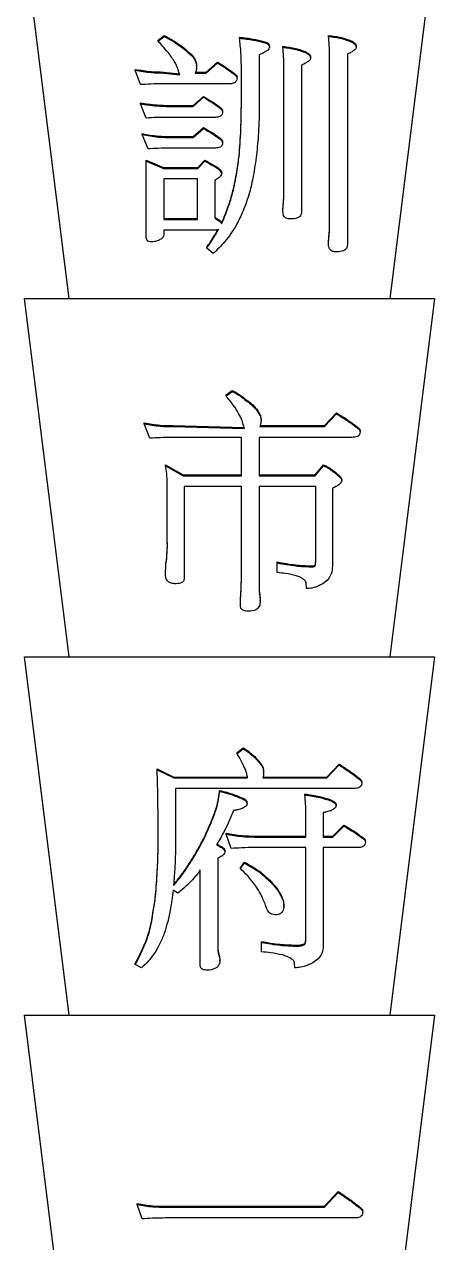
# Model space of a CAD drawing. Header units: millimetres. Extents: x 68 to 201, y 10 to 192.
# Drawn here: x 73.17 to 89.17, y 55.22 to 102.81 of the extents above; entities that cross this region are included whole.
import ezdxf

# ---------------------------------------------------------------- set-up
doc = ezdxf.new("R2010")
doc.units = ezdxf.units.MM

msp = doc.modelspace()

# ---------------------------------------------------------------- linework, layer by layer
at = {"color": 7, "linetype": 'Continuous', "lineweight": 25}
for p, q in [((74.92, 92.107), (73.17, 106.107)), ((89.17, 106.107), (87.42, 92.107)), ((78.387, 102.189), (78.617, 102.378)), ((78.387, 102.152), (78.617, 102.341)), ((78.617, 102.341), (78.617, 102.378)), ((85.033, 102.341), (85.033, 102.378)), ((78.387, 102.152), (78.387, 102.189)), ((79.227, 101.969), (79.227, 102.007)), ((81.562, 102.27), (81.562, 102.307)), ((82.502, 102.106), (82.502, 102.143)), ((82.726, 101.927), (82.726, 101.964)), ((83.254, 101.915), (83.254, 101.952)), ((85.922, 102.134), (85.922, 102.171)), ((86.115, 101.927), (86.115, 101.964)), ((79.601, 101.669), (79.601, 101.707)), ((79.819, 101.42), (79.819, 101.457)), ((82.331, 101.624), (82.331, 99.69)), ((84.13, 101.71), (84.13, 101.747)), ((84.335, 101.51), (84.335, 101.547)), ((85.069, 94.825), (85.069, 101.537)), ((85.767, 101.653), (85.767, 94.195)), ((77.492, 101.018), (77.492, 101.055)), ((77.695, 100.457), (77.492, 101.018)), ((78.607, 100.949), (79.218, 100.881)), ((78.607, 100.912), (78.607, 100.949)), ((78.607, 100.912), (79.234, 100.842)), ((79.835, 100.949), (80.261, 100.949)), ((79.835, 100.912), (80.261, 100.912)), ((79.889, 101.182), (79.889, 101.219)), ((80.261, 100.949), (80.704, 101.339)), ((80.261, 100.912), (80.704, 101.302)), ((80.261, 100.912), (80.261, 100.949)), ((80.704, 101.302), (80.704, 101.339)), ((81.323, 100.877), (81.323, 100.915)), ((81.633, 99.69), (81.633, 100.959)), ((83.289, 96.113), (83.289, 101.119)), ((83.978, 101.22), (83.978, 95.474)), ((81.184, 100.492), (78.607, 100.492)), ((81.463, 100.729), (81.463, 100.766)), ((79.751, 99.644), (80.156, 100)), ((79.751, 99.607), (80.156, 99.962)), ((80.156, 99.962), (80.156, 100)), ((77.697, 99.713), (77.697, 99.75)), ((77.921, 99.152), (77.697, 99.713)), ((78.831, 99.644), (79.751, 99.644)), ((78.831, 99.607), (78.831, 99.644)), ((78.831, 99.607), (79.751, 99.607)), ((79.751, 99.607), (79.751, 99.644)), ((80.761, 99.564), (80.761, 99.602)), ((80.621, 99.178), (78.831, 99.178)), ((80.9, 99.406), (80.9, 99.443)), ((77.769, 98.506), (77.769, 98.543)), ((79.751, 98.428), (80.153, 98.783)), ((79.751, 98.391), (80.153, 98.746)), ((80.153, 98.746), (80.153, 98.783)), ((77.993, 97.944), (77.769, 98.506)), ((78.894, 98.428), (79.751, 98.428)), ((78.894, 98.391), (78.894, 98.428)), ((78.894, 98.391), (79.751, 98.391)), ((79.751, 98.391), (79.751, 98.428)), ((80.761, 98.357), (80.761, 98.394)), ((80.9, 98.199), (80.9, 98.236)), ((80.621, 97.979), (78.894, 97.979)), ((81.554, 97.734), (81.554, 97.771)), ((77.921, 97.505), (78.598, 97.221)), ((77.921, 97.467), (77.921, 97.505)), ((77.921, 94.506), (77.921, 97.467)), ((77.921, 97.467), (78.598, 97.183)), ((78.598, 97.221), (79.935, 97.221)), ((78.598, 97.183), (78.598, 97.221)), ((78.598, 97.183), (79.935, 97.183)), ((79.935, 97.221), (80.21, 97.505)), ((79.935, 97.183), (80.21, 97.467)), ((79.935, 97.183), (79.935, 97.221)), ((80.21, 97.467), (80.21, 97.505)), ((79.925, 96.772), (78.61, 96.772)), ((78.61, 96.772), (78.61, 95.195)), ((79.925, 95.195), (79.925, 96.772)), ((80.604, 96.72), (80.604, 95.249)), ((80.865, 96.992), (80.865, 97.029)), ((81.323, 96.337), (81.323, 96.374)), ((83.271, 95.801), (83.271, 95.838)), ((78.61, 95.232), (79.925, 95.232)), ((78.61, 95.195), (79.925, 95.195)), ((80.73, 95.145), (80.73, 95.183)), ((80.95, 95.212), (80.95, 95.25)), ((83.254, 95.501), (83.254, 95.538)), ((80.621, 94.776), (78.61, 94.776)), ((78.61, 94.776), (78.61, 94.585)), ((80.862, 95.063), (80.862, 95.026)), ((85.033, 94.23), (85.033, 94.268)), ((85.051, 94.513), (85.051, 94.55)), ((80.283, 94.071), (80.283, 94.108)), ((80.536, 93.86), (80.283, 94.071)), ((74.92, 78.107), (73.17, 92.107)), ((73.17, 92.107), (89.17, 92.107)), ((89.17, 92.107), (87.42, 78.107)), ((81.035, 88.338), (81.27, 88.512)), ((81.035, 88.3), (81.27, 88.475)), ((81.035, 88.3), (81.035, 88.338)), ((81.27, 88.475), (81.27, 88.512)), ((81.81, 88.117), (81.81, 88.154)), ((82.128, 87.857), (82.128, 87.894)), ((82.326, 87.594), (82.326, 87.631)), ((84.875, 87.136), (85.349, 87.633)), ((84.875, 87.099), (85.349, 87.596)), ((85.349, 87.596), (85.349, 87.633)), ((77.84, 87.204), (77.84, 87.242)), ((78.065, 86.643), (77.84, 87.204)), ((78.965, 87.136), (81.745, 87.062)), ((78.965, 87.099), (78.965, 87.136)), ((78.965, 87.099), (81.76, 87.025)), ((82.35, 87.136), (84.875, 87.136)), ((82.35, 87.099), (84.875, 87.099)), ((82.403, 87.368), (82.403, 87.405)), ((84.875, 87.099), (84.875, 87.136)), ((86.114, 87.081), (86.114, 87.118)), ((81.633, 86.678), (78.965, 86.678)), ((81.633, 85.181), (81.633, 86.678)), ((85.942, 86.678), (82.331, 86.678)), ((82.331, 86.678), (82.331, 85.181)), ((86.268, 86.898), (86.268, 86.935)), ((78.673, 85.608), (79.366, 85.218)), ((78.673, 85.571), (78.673, 85.608)), ((78.673, 85.571), (79.366, 85.181)), ((79.366, 85.218), (81.633, 85.218)), ((79.366, 85.181), (79.366, 85.218)), ((82.331, 85.218), (84.514, 85.218)), ((84.514, 85.218), (84.838, 85.608)), ((84.514, 85.181), (84.838, 85.571)), ((84.514, 85.181), (84.514, 85.218)), ((84.838, 85.571), (84.838, 85.608)), ((85.433, 85.161), (85.433, 85.198)), ((78.745, 82.574), (78.745, 84.882)), ((79.366, 85.181), (81.633, 85.181)), ((81.633, 84.76), (79.397, 84.76)), ((79.397, 84.76), (79.397, 81.145)), ((81.633, 81.145), (81.633, 84.76)), ((82.331, 85.181), (84.514, 85.181)), ((84.532, 84.76), (82.331, 84.76)), ((82.331, 84.76), (82.331, 80.79)), ((84.532, 81.829), (84.532, 84.76)), ((85.552, 84.98), (85.552, 85.017)), ((85.185, 84.676), (85.185, 81.643)), ((78.692, 81.719), (78.692, 81.756)), ((83.03, 81.772), (83.03, 81.81)), ((83.03, 81.393), (83.03, 81.772)), ((84.333, 81.621), (84.333, 81.658)), ((84.505, 81.652), (84.505, 81.689)), ((78.673, 81.295), (78.673, 81.333)), ((81.616, 80.607), (81.616, 80.644)), ((82.345, 80.538), (82.345, 80.576)), ((81.598, 80.115), (81.598, 80.152)), ((82.368, 80.266), (82.368, 80.304)), ((74.92, 64.107), (73.17, 78.107)), ((73.17, 78.107), (89.17, 78.107)), ((89.17, 78.107), (87.42, 64.107)), ((81.465, 74.371), (81.709, 74.547)), ((81.465, 74.334), (81.709, 74.509)), ((81.465, 74.334), (81.465, 74.371)), ((81.709, 74.509), (81.709, 74.547)), ((82.082, 74.235), (82.082, 74.272)), ((82.319, 73.988), (82.319, 74.025)), ((82.467, 73.764), (82.467, 73.802)), ((84.971, 73.41), (85.448, 73.917)), ((84.971, 73.373), (85.448, 73.88)), ((85.448, 73.88), (85.448, 73.917)), ((78.351, 73.731), (79, 73.41)), ((78.351, 73.693), (78.351, 73.731)), ((78.351, 73.693), (79, 73.373)), ((79, 73.41), (81.875, 73.41)), ((79, 73.373), (79, 73.41)), ((79, 73.373), (81.875, 73.373)), ((82.474, 73.41), (84.971, 73.41)), ((82.474, 73.373), (84.971, 73.373)), ((82.502, 73.572), (82.502, 73.609)), ((84.971, 73.373), (84.971, 73.41)), ((86.184, 73.356), (86.184, 73.393)), ((86.023, 72.962), (79.066, 72.962)), ((79.066, 72.962), (79.066, 70.909)), ((80.783, 72.849), (80.783, 72.887)), ((86.33, 73.182), (86.33, 73.219)), ((81.766, 72.509), (81.766, 72.546)), ((81.858, 72.374), (81.858, 72.411)), ((84.113, 72.707), (84.113, 72.744)), ((85.127, 72.478), (85.127, 72.515)), ((85.328, 72.303), (85.328, 72.34)), ((80.661, 72.177), (80.661, 72.214)), ((84.148, 71.066), (84.148, 71.911)), ((84.827, 72.02), (84.827, 71.066)), ((85.197, 71.103), (85.634, 71.529)), ((85.197, 71.066), (85.634, 71.492)), ((85.634, 71.492), (85.634, 71.529)), ((78.387, 70.946), (78.386, 71.185)), ((78.387, 70.909), (78.387, 70.946)), ((80.193, 71.034), (80.193, 71.071)), ((81.035, 71.181), (81.035, 71.218)), ((81.236, 70.618), (81.035, 71.181)), ((82.159, 71.103), (84.148, 71.103)), ((82.159, 71.066), (82.159, 71.103)), ((82.159, 71.066), (84.148, 71.066)), ((84.827, 71.103), (85.197, 71.103)), ((84.827, 71.066), (85.197, 71.066)), ((85.197, 71.066), (85.197, 71.103)), ((86.326, 71.04), (86.326, 71.078)), ((86.473, 70.882), (86.473, 70.92)), ((80.999, 70.491), (80.999, 70.528)), ((84.148, 70.655), (82.159, 70.655)), ((84.148, 67.048), (84.148, 70.655)), ((86.193, 70.655), (84.827, 70.655)), ((84.827, 70.655), (84.827, 66.825)), ((79.589, 69.977), (79.589, 70.014)), ((80.712, 70.239), (80.712, 66.861)), ((81.598, 69.868), (81.755, 70.082)), ((81.598, 69.831), (81.755, 70.045)), ((81.755, 70.045), (81.755, 70.082)), ((80.024, 66.08), (80.024, 69.79)), ((81.598, 69.831), (81.598, 69.868)), ((78.324, 69.236), (78.324, 69.273)), ((82.739, 69.341), (82.739, 69.379)), ((79.158, 68.879), (78.974, 68.991)), ((83.179, 68.771), (83.179, 68.808)), ((78.198, 68.142), (78.198, 68.18)), ((83.289, 68.353), (83.289, 68.39)), ((78.032, 67.328), (78.032, 67.365)), ((77.812, 66.734), (77.812, 66.771)), ((82.421, 66.947), (82.421, 66.984)), ((82.421, 66.576), (82.421, 66.947)), ((83.733, 66.805), (83.733, 66.842)), ((84.084, 66.855), (84.084, 66.892)), ((80.749, 66.459), (80.749, 66.497)), ((80.793, 66.23), (80.793, 66.268)), ((83.724, 65.958), (83.709, 66.155)), ((77.492, 66.091), (77.492, 66.128)), ((77.734, 65.958), (77.492, 66.091)), ((74.92, 50.107), (73.17, 64.107)), ((73.17, 64.107), (89.17, 64.107)), ((89.17, 64.107), (87.42, 50.107)), ((84.874, 56.641), (85.413, 57.218)), ((84.874, 56.604), (85.413, 57.181)), ((85.413, 57.181), (85.413, 57.218)), ((77.564, 56.711), (77.564, 56.748)), ((77.766, 56.148), (77.564, 56.711)), ((78.679, 56.641), (84.874, 56.641)), ((78.679, 56.604), (78.679, 56.641)), ((84.874, 56.604), (84.874, 56.641)), ((86.214, 56.602), (86.214, 56.64)), ((78.679, 56.604), (84.874, 56.604)), ((86.06, 56.184), (78.679, 56.184)), ((86.366, 56.42), (86.366, 56.457))]:
    msp.add_line(p, q, dxfattribs=at)
for points, knots in [([(78.617, 102.378), (78.736, 102.318), (78.95, 102.21), (79.142, 102.069), (79.227, 102.007)], [0, 0, 0, 0, 0.5600545, 1, 1, 1, 1]), ([(78.617, 102.341), (78.736, 102.28), (78.95, 102.173), (79.142, 102.032), (79.227, 101.969)], [0, 0, 0, 0, 0.560055, 1, 1, 1, 1]), ([(85.033, 102.378), (85.204, 102.357), (85.508, 102.321), (85.795, 102.217), (85.922, 102.171)], [0, 0, 0, 0, 0.560237, 1, 1, 1, 1]), ([(85.033, 102.341), (85.204, 102.32), (85.508, 102.283), (85.795, 102.18), (85.922, 102.134)], [0, 0, 0, 0, 0.560237, 1, 1, 1, 1]), ([(85.069, 101.537), (85.068, 101.687), (85.067, 101.955), (85.044, 102.223), (85.033, 102.341)], [0, 0, 0, 0, 0.56, 1, 1, 1, 1]), ([(78.769, 101.722), (78.7, 101.804), (78.577, 101.951), (78.445, 102.09), (78.387, 102.152)], [0, 0, 0, 0, 0.559949, 1, 1, 1, 1]), ([(79.227, 102.007), (79.302, 101.957), (79.435, 101.867), (79.55, 101.756), (79.601, 101.707)], [0, 0, 0, 0, 0.559887, 1, 1, 1, 1]), ([(79.227, 101.969), (79.302, 101.919), (79.435, 101.83), (79.55, 101.718), (79.601, 101.669)], [0, 0, 0, 0, 0.5598872, 1, 1, 1, 1]), ([(81.562, 102.307), (81.739, 102.288), (82.056, 102.254), (82.366, 102.177), (82.502, 102.143)], [0, 0, 0, 0, 0.560052, 1, 1, 1, 1]), ([(81.562, 102.27), (81.739, 102.251), (82.056, 102.217), (82.366, 102.14), (82.502, 102.106)], [0, 0, 0, 0, 0.560052, 1, 1, 1, 1]), ([(81.633, 100.959), (81.633, 101.205), (81.632, 101.643), (81.583, 102.078), (81.562, 102.27)], [0, 0, 0, 0, 0.5600511, 1, 1, 1, 1]), ([(82.502, 102.143), (82.56, 102.13), (82.641, 102.112), (82.718, 102.033), (82.723, 101.987), (82.726, 101.964)], [0, 0, 0, 0, 0.558462, 0.779697, 1, 1, 1, 1]), ([(82.502, 102.106), (82.56, 102.093), (82.641, 102.075), (82.718, 101.996), (82.723, 101.95), (82.726, 101.927)], [0, 0, 0, 0, 0.558462, 0.779697, 1, 1, 1, 1]), ([(82.726, 101.927), (82.722, 101.901), (82.713, 101.849), (82.643, 101.783), (82.585, 101.753), (82.549, 101.735)], [0, 0, 0, 0, 0.2781221, 0.5600546, 1, 1, 1, 1]), ([(83.254, 101.952), (83.422, 101.931), (83.722, 101.894), (84.005, 101.792), (84.13, 101.747)], [0, 0, 0, 0, 0.560187, 1, 1, 1, 1]), ([(83.254, 101.915), (83.422, 101.894), (83.722, 101.857), (84.005, 101.754), (84.13, 101.71)], [0, 0, 0, 0, 0.560187, 1, 1, 1, 1]), ([(83.289, 101.119), (83.288, 101.267), (83.287, 101.533), (83.264, 101.798), (83.254, 101.915)], [0, 0, 0, 0, 0.559998, 1, 1, 1, 1]), ([(85.922, 102.171), (85.97, 102.144), (86.036, 102.105), (86.104, 102.029), (86.111, 101.985), (86.115, 101.964)], [0, 0, 0, 0, 0.558951, 0.780634, 1, 1, 1, 1]), ([(85.922, 102.134), (85.97, 102.106), (86.036, 102.067), (86.104, 101.992), (86.111, 101.948), (86.115, 101.927)], [0, 0, 0, 0, 0.558951, 0.780634, 1, 1, 1, 1]), ([(86.115, 101.927), (86.113, 101.906), (86.108, 101.864), (86.058, 101.804), (86.01, 101.78), (85.981, 101.764)], [0, 0, 0, 0, 0.279218, 0.560501, 1, 1, 1, 1]), ([(79.016, 101.373), (78.972, 101.439), (78.892, 101.557), (78.807, 101.671), (78.769, 101.722)], [0, 0, 0, 0, 0.559986, 1, 1, 1, 1]), ([(79.176, 101.009), (79.153, 101.08), (79.111, 101.206), (79.046, 101.322), (79.016, 101.373)], [0, 0, 0, 0, 0.559666, 1, 1, 1, 1]), ([(79.601, 101.707), (79.65, 101.667), (79.737, 101.596), (79.794, 101.5), (79.819, 101.457)], [0, 0, 0, 0, 0.5606914, 1, 1, 1, 1]), ([(79.601, 101.669), (79.65, 101.63), (79.737, 101.559), (79.794, 101.462), (79.819, 101.42)], [0, 0, 0, 0, 0.560691, 1, 1, 1, 1]), ([(79.819, 101.457), (79.839, 101.415), (79.877, 101.339), (79.885, 101.256), (79.889, 101.219)], [0, 0, 0, 0, 0.559788, 1, 1, 1, 1]), ([(79.819, 101.42), (79.839, 101.378), (79.877, 101.302), (79.885, 101.218), (79.889, 101.182)], [0, 0, 0, 0, 0.559788, 1, 1, 1, 1]), ([(82.549, 101.735), (82.511, 101.709), (82.443, 101.662), (82.366, 101.636), (82.331, 101.624)], [0, 0, 0, 0, 0.560633, 1, 1, 1, 1]), ([(84.13, 101.747), (84.179, 101.72), (84.247, 101.683), (84.322, 101.613), (84.331, 101.569), (84.335, 101.547)], [0, 0, 0, 0, 0.558917, 0.781462, 1, 1, 1, 1]), ([(84.13, 101.71), (84.179, 101.683), (84.247, 101.646), (84.322, 101.576), (84.331, 101.532), (84.335, 101.51)], [0, 0, 0, 0, 0.558917, 0.781462, 1, 1, 1, 1]), ([(84.335, 101.51), (84.333, 101.487), (84.327, 101.441), (84.273, 101.374), (84.219, 101.349), (84.185, 101.334)], [0, 0, 0, 0, 0.279591, 0.560859, 1, 1, 1, 1]), ([(85.981, 101.764), (85.944, 101.738), (85.877, 101.692), (85.8, 101.665), (85.767, 101.653)], [0, 0, 0, 0, 0.56053, 1, 1, 1, 1]), ([(77.492, 101.055), (77.699, 101.02), (78.068, 100.958), (78.443, 100.952), (78.607, 100.949)], [0, 0, 0, 0, 0.559904, 1, 1, 1, 1]), ([(77.492, 101.018), (77.699, 100.983), (78.068, 100.921), (78.443, 100.915), (78.607, 100.912)], [0, 0, 0, 0, 0.559904, 1, 1, 1, 1]), ([(79.234, 100.842), (79.221, 100.872), (79.196, 100.926), (79.182, 100.983), (79.176, 101.009)], [0, 0, 0, 0, 0.5598267, 1, 1, 1, 1]), ([(79.889, 101.182), (79.886, 101.13), (79.881, 101.037), (79.849, 100.95), (79.835, 100.912)], [0, 0, 0, 0, 0.56096, 1, 1, 1, 1]), ([(80.704, 101.339), (80.824, 101.266), (81.037, 101.135), (81.236, 100.982), (81.323, 100.915)], [0, 0, 0, 0, 0.559997, 1, 1, 1, 1]), ([(80.704, 101.302), (80.824, 101.229), (81.037, 101.097), (81.236, 100.945), (81.323, 100.877)], [0, 0, 0, 0, 0.559997, 1, 1, 1, 1]), ([(81.323, 100.915), (81.356, 100.894), (81.402, 100.864), (81.454, 100.813), (81.46, 100.781), (81.463, 100.766)], [0, 0, 0, 0, 0.558884, 0.781483, 1, 1, 1, 1]), ([(84.185, 101.334), (84.149, 101.308), (84.085, 101.26), (84.01, 101.233), (83.978, 101.22)], [0, 0, 0, 0, 0.561096, 1, 1, 1, 1]), ([(78.607, 100.492), (78.437, 100.489), (78.132, 100.484), (77.828, 100.465), (77.695, 100.457)], [0, 0, 0, 0, 0.560017, 1, 1, 1, 1]), ([(81.463, 100.729), (81.46, 100.689), (81.454, 100.611), (81.35, 100.501), (81.247, 100.495), (81.184, 100.492)], [0, 0, 0, 0, 0.281267, 0.559746, 1, 1, 1, 1]), ([(81.323, 100.877), (81.356, 100.856), (81.402, 100.827), (81.454, 100.775), (81.46, 100.744), (81.463, 100.729)], [0, 0, 0, 0, 0.558884, 0.781483, 1, 1, 1, 1]), ([(80.156, 100), (80.273, 99.931), (80.481, 99.808), (80.676, 99.665), (80.761, 99.602)], [0, 0, 0, 0, 0.560014, 1, 1, 1, 1]), ([(80.156, 99.962), (80.273, 99.894), (80.481, 99.771), (80.676, 99.627), (80.761, 99.564)], [0, 0, 0, 0, 0.560014, 1, 1, 1, 1]), ([(77.697, 99.75), (77.908, 99.715), (78.283, 99.653), (78.664, 99.647), (78.831, 99.644)], [0, 0, 0, 0, 0.559907, 1, 1, 1, 1]), ([(77.697, 99.713), (77.908, 99.678), (78.283, 99.616), (78.664, 99.61), (78.831, 99.607)], [0, 0, 0, 0, 0.559907, 1, 1, 1, 1]), ([(80.761, 99.602), (80.795, 99.579), (80.843, 99.548), (80.892, 99.492), (80.898, 99.459), (80.9, 99.443)], [0, 0, 0, 0, 0.559407, 0.780905, 1, 1, 1, 1]), ([(80.761, 99.564), (80.795, 99.542), (80.843, 99.511), (80.892, 99.454), (80.898, 99.422), (80.9, 99.406)], [0, 0, 0, 0, 0.559407, 0.780905, 1, 1, 1, 1]), ([(81.554, 97.771), (81.58, 98.136), (81.626, 98.787), (81.631, 99.44), (81.633, 99.728)], [0, 0, 0, 0, 0.559984, 1, 1, 1, 1]), ([(81.554, 97.734), (81.58, 98.099), (81.626, 98.75), (81.631, 99.403), (81.633, 99.69)], [0, 0, 0, 0, 0.559984, 1, 1, 1, 1]), ([(82.331, 99.69), (82.327, 99.319), (82.319, 98.657), (82.252, 97.998), (82.222, 97.709)], [0, 0, 0, 0, 0.559991, 1, 1, 1, 1]), ([(78.831, 99.178), (78.661, 99.178), (78.358, 99.178), (78.055, 99.16), (77.921, 99.152)], [0, 0, 0, 0, 0.560026, 1, 1, 1, 1]), ([(80.9, 99.406), (80.897, 99.367), (80.891, 99.29), (80.783, 99.187), (80.682, 99.182), (80.621, 99.178)], [0, 0, 0, 0, 0.280887, 0.559407, 1, 1, 1, 1]), ([(77.769, 98.543), (77.977, 98.505), (78.349, 98.438), (78.727, 98.431), (78.894, 98.428)], [0, 0, 0, 0, 0.559933, 1, 1, 1, 1]), ([(80.153, 98.783), (80.271, 98.717), (80.482, 98.599), (80.676, 98.457), (80.761, 98.394)], [0, 0, 0, 0, 0.5600548, 1, 1, 1, 1]), ([(80.153, 98.746), (80.271, 98.68), (80.482, 98.562), (80.676, 98.42), (80.761, 98.357)], [0, 0, 0, 0, 0.5600548, 1, 1, 1, 1]), ([(77.769, 98.506), (77.977, 98.468), (78.349, 98.401), (78.727, 98.394), (78.894, 98.391)], [0, 0, 0, 0, 0.5599335, 1, 1, 1, 1]), ([(80.9, 98.199), (80.899, 98.174), (80.896, 98.123), (80.86, 98.054), (80.768, 97.988), (80.682, 97.983), (80.621, 97.979)], [0, 0, 0, 0, 0.187253, 0.374109, 0.561112, 1, 1, 1, 1]), ([(80.761, 98.394), (80.795, 98.372), (80.843, 98.341), (80.892, 98.284), (80.898, 98.252), (80.9, 98.236)], [0, 0, 0, 0, 0.559407, 0.780905, 1, 1, 1, 1]), ([(80.761, 98.357), (80.795, 98.335), (80.843, 98.304), (80.892, 98.247), (80.898, 98.215), (80.9, 98.199)], [0, 0, 0, 0, 0.559407, 0.780905, 1, 1, 1, 1]), ([(78.894, 97.979), (78.725, 97.977), (78.425, 97.974), (78.125, 97.953), (77.993, 97.944)], [0, 0, 0, 0, 0.560015, 1, 1, 1, 1]), ([(81.323, 96.374), (81.377, 96.633), (81.475, 97.095), (81.53, 97.565), (81.554, 97.771)], [0, 0, 0, 0, 0.5599304, 1, 1, 1, 1]), ([(81.323, 96.337), (81.377, 96.596), (81.475, 97.058), (81.53, 97.528), (81.554, 97.734)], [0, 0, 0, 0, 0.55993, 1, 1, 1, 1]), ([(82.222, 97.709), (82.185, 97.433), (82.118, 96.94), (82.006, 96.456), (81.956, 96.243)], [0, 0, 0, 0, 0.560006, 1, 1, 1, 1]), ([(80.21, 97.505), (80.344, 97.431), (80.531, 97.328), (80.77, 97.183), (80.834, 97.08), (80.865, 97.029)], [0, 0, 0, 0, 0.562506, 0.783516, 1, 1, 1, 1]), ([(80.21, 97.467), (80.344, 97.394), (80.531, 97.291), (80.77, 97.146), (80.834, 97.043), (80.865, 96.992)], [0, 0, 0, 0, 0.562506, 0.783516, 1, 1, 1, 1]), ([(80.865, 96.992), (80.854, 96.957), (80.832, 96.887), (80.729, 96.802), (80.652, 96.751), (80.604, 96.72)], [0, 0, 0, 0, 0.277191, 0.55938, 1, 1, 1, 1]), ([(80.95, 95.25), (81.03, 95.456), (81.172, 95.825), (81.277, 96.206), (81.323, 96.374)], [0, 0, 0, 0, 0.559986, 1, 1, 1, 1]), ([(80.95, 95.212), (81.03, 95.419), (81.172, 95.788), (81.277, 96.169), (81.323, 96.337)], [0, 0, 0, 0, 0.559986, 1, 1, 1, 1]), ([(81.956, 96.243), (81.876, 96.001), (81.734, 95.568), (81.531, 95.16), (81.442, 94.981)], [0, 0, 0, 0, 0.559965, 1, 1, 1, 1]), ([(83.271, 95.838), (83.277, 95.896), (83.287, 96), (83.288, 96.104), (83.289, 96.15)], [0, 0, 0, 0, 0.559978, 1, 1, 1, 1]), ([(83.254, 95.538), (83.255, 95.594), (83.257, 95.694), (83.267, 95.794), (83.271, 95.838)], [0, 0, 0, 0, 0.559931, 1, 1, 1, 1]), ([(83.254, 95.501), (83.255, 95.557), (83.257, 95.657), (83.267, 95.757), (83.271, 95.801)], [0, 0, 0, 0, 0.559931, 1, 1, 1, 1]), ([(83.271, 95.801), (83.277, 95.859), (83.287, 95.963), (83.288, 96.067), (83.289, 96.113)], [0, 0, 0, 0, 0.559978, 1, 1, 1, 1]), ([(80.604, 95.286), (80.629, 95.267), (80.671, 95.234), (80.712, 95.198), (80.73, 95.183)], [0, 0, 0, 0, 0.559941, 1, 1, 1, 1]), ([(80.604, 95.249), (80.629, 95.23), (80.671, 95.197), (80.712, 95.161), (80.73, 95.145)], [0, 0, 0, 0, 0.559941, 1, 1, 1, 1]), ([(80.73, 95.183), (80.76, 95.166), (80.801, 95.142), (80.848, 95.101), (80.858, 95.076), (80.862, 95.063)], [0, 0, 0, 0, 0.559865, 0.782808, 1, 1, 1, 1]), ([(80.862, 95.063), (80.879, 95.098), (80.909, 95.16), (80.937, 95.222), (80.95, 95.25)], [0, 0, 0, 0, 0.559924, 1, 1, 1, 1]), ([(80.862, 95.026), (80.879, 95.061), (80.909, 95.123), (80.937, 95.185), (80.95, 95.212)], [0, 0, 0, 0, 0.559924, 1, 1, 1, 1]), ([(83.545, 95.21), (83.501, 95.213), (83.413, 95.218), (83.303, 95.29), (83.259, 95.397), (83.256, 95.466), (83.254, 95.501)], [0, 0, 0, 0, 0.280445, 0.558662, 0.779204, 1, 1, 1, 1]), ([(83.978, 95.474), (83.976, 95.45), (83.973, 95.402), (83.942, 95.337), (83.891, 95.285), (83.763, 95.219), (83.642, 95.214), (83.545, 95.21)], [0, 0, 0, 0, 0.1253349, 0.2506163, 0.3759002, 0.5011894, 1, 1, 1, 1]), ([(80.283, 94.071), (80.374, 94.203), (80.536, 94.439), (80.679, 94.687), (80.741, 94.796)], [0, 0, 0, 0, 0.559927, 1, 1, 1, 1]), ([(80.283, 94.108), (80.374, 94.24), (80.527, 94.462), (80.661, 94.695), (80.716, 94.789)], [0, 0, 0, 0, 0.594974, 1, 1, 1, 1]), ([(81.442, 94.981), (81.298, 94.751), (81.04, 94.342), (80.69, 94.008), (80.536, 93.86)], [0, 0, 0, 0, 0.559743, 1, 1, 1, 1]), ([(80.741, 94.796), (80.719, 94.789), (80.68, 94.777), (80.639, 94.776), (80.621, 94.776)], [0, 0, 0, 0, 0.559531, 1, 1, 1, 1]), ([(80.73, 95.145), (80.76, 95.128), (80.801, 95.105), (80.848, 95.064), (80.858, 95.038), (80.862, 95.026)], [0, 0, 0, 0, 0.5598646, 0.7828084, 1, 1, 1, 1]), ([(85.051, 94.55), (85.056, 94.608), (85.066, 94.712), (85.068, 94.817), (85.069, 94.862)], [0, 0, 0, 0, 0.559988, 1, 1, 1, 1]), ([(85.051, 94.513), (85.056, 94.571), (85.066, 94.675), (85.068, 94.779), (85.069, 94.825)], [0, 0, 0, 0, 0.559988, 1, 1, 1, 1]), ([(78.116, 94.313), (78.086, 94.315), (78.027, 94.318), (77.955, 94.366), (77.925, 94.438), (77.923, 94.483), (77.921, 94.506)], [0, 0, 0, 0, 0.28029, 0.559032, 0.7791, 1, 1, 1, 1]), ([(78.393, 94.372), (78.342, 94.355), (78.252, 94.323), (78.158, 94.316), (78.116, 94.313)], [0, 0, 0, 0, 0.559891, 1, 1, 1, 1]), ([(78.61, 94.585), (78.604, 94.556), (78.592, 94.495), (78.505, 94.425), (78.435, 94.392), (78.393, 94.372)], [0, 0, 0, 0, 0.2776759, 0.5596127, 1, 1, 1, 1]), ([(85.033, 94.268), (85.035, 94.32), (85.037, 94.415), (85.047, 94.509), (85.051, 94.55)], [0, 0, 0, 0, 0.559922, 1, 1, 1, 1]), ([(85.033, 94.23), (85.035, 94.283), (85.037, 94.378), (85.047, 94.472), (85.051, 94.513)], [0, 0, 0, 0, 0.559922, 1, 1, 1, 1]), ([(85.344, 93.923), (85.297, 93.926), (85.203, 93.93), (85.087, 94.007), (85.039, 94.121), (85.035, 94.194), (85.033, 94.23)], [0, 0, 0, 0, 0.280822, 0.559235, 0.779023, 1, 1, 1, 1]), ([(85.767, 94.195), (85.761, 94.148), (85.751, 94.076), (85.686, 94.004), (85.562, 93.934), (85.441, 93.928), (85.344, 93.923)], [0, 0, 0, 0, 0.248932, 0.374295, 0.500163, 1, 1, 1, 1]), ([(81.362, 87.876), (81.303, 87.957), (81.199, 88.102), (81.085, 88.24), (81.035, 88.3)], [0, 0, 0, 0, 0.559962, 1, 1, 1, 1]), ([(81.27, 88.512), (81.379, 88.456), (81.572, 88.356), (81.737, 88.216), (81.81, 88.154)], [0, 0, 0, 0, 0.560133, 1, 1, 1, 1]), ([(81.27, 88.475), (81.379, 88.419), (81.572, 88.319), (81.737, 88.179), (81.81, 88.117)], [0, 0, 0, 0, 0.560133, 1, 1, 1, 1]), ([(81.81, 88.154), (81.874, 88.111), (81.988, 88.034), (82.085, 87.937), (82.128, 87.894)], [0, 0, 0, 0, 0.560152, 1, 1, 1, 1]), ([(81.81, 88.117), (81.874, 88.074), (81.988, 87.997), (82.085, 87.9), (82.128, 87.857)], [0, 0, 0, 0, 0.560152, 1, 1, 1, 1]), ([(81.563, 87.541), (81.53, 87.606), (81.471, 87.722), (81.395, 87.829), (81.362, 87.876)], [0, 0, 0, 0, 0.559866, 1, 1, 1, 1]), ([(82.128, 87.894), (82.169, 87.848), (82.243, 87.766), (82.301, 87.673), (82.326, 87.631)], [0, 0, 0, 0, 0.560221, 1, 1, 1, 1]), ([(82.128, 87.857), (82.169, 87.811), (82.243, 87.729), (82.301, 87.635), (82.326, 87.594)], [0, 0, 0, 0, 0.560221, 1, 1, 1, 1]), ([(82.326, 87.631), (82.349, 87.592), (82.39, 87.521), (82.399, 87.441), (82.403, 87.405)], [0, 0, 0, 0, 0.560252, 1, 1, 1, 1]), ([(82.326, 87.594), (82.349, 87.555), (82.39, 87.484), (82.399, 87.403), (82.403, 87.368)], [0, 0, 0, 0, 0.560252, 1, 1, 1, 1]), ([(85.349, 87.633), (85.496, 87.542), (85.758, 87.381), (86.005, 87.199), (86.114, 87.118)], [0, 0, 0, 0, 0.560016, 1, 1, 1, 1]), ([(85.349, 87.596), (85.496, 87.505), (85.758, 87.344), (86.005, 87.161), (86.114, 87.081)], [0, 0, 0, 0, 0.560016, 1, 1, 1, 1]), ([(77.84, 87.242), (78.049, 87.207), (78.421, 87.144), (78.799, 87.138), (78.965, 87.136)], [0, 0, 0, 0, 0.559899, 1, 1, 1, 1]), ([(77.84, 87.204), (78.049, 87.169), (78.421, 87.107), (78.799, 87.101), (78.965, 87.099)], [0, 0, 0, 0, 0.559899, 1, 1, 1, 1]), ([(81.706, 87.179), (81.687, 87.249), (81.652, 87.375), (81.59, 87.49), (81.563, 87.541)], [0, 0, 0, 0, 0.559628, 1, 1, 1, 1]), ([(81.76, 87.025), (81.747, 87.053), (81.726, 87.103), (81.712, 87.156), (81.706, 87.179)], [0, 0, 0, 0, 0.559721, 1, 1, 1, 1]), ([(82.403, 87.368), (82.401, 87.316), (82.397, 87.223), (82.364, 87.137), (82.35, 87.099)], [0, 0, 0, 0, 0.560173, 1, 1, 1, 1]), ([(86.114, 87.118), (86.151, 87.091), (86.203, 87.054), (86.258, 86.989), (86.264, 86.953), (86.268, 86.935)], [0, 0, 0, 0, 0.559301, 0.780824, 1, 1, 1, 1]), ([(78.965, 86.678), (78.797, 86.676), (78.496, 86.672), (78.196, 86.652), (78.065, 86.643)], [0, 0, 0, 0, 0.560015, 1, 1, 1, 1]), ([(86.268, 86.898), (86.264, 86.86), (86.258, 86.803), (86.208, 86.746), (86.114, 86.685), (86.019, 86.681), (85.942, 86.678)], [0, 0, 0, 0, 0.249384, 0.375091, 0.500659, 1, 1, 1, 1]), ([(86.114, 87.081), (86.151, 87.054), (86.203, 87.016), (86.258, 86.952), (86.264, 86.916), (86.268, 86.898)], [0, 0, 0, 0, 0.559301, 0.780824, 1, 1, 1, 1]), ([(78.745, 84.882), (78.741, 85.012), (78.734, 85.243), (78.692, 85.471), (78.673, 85.571)], [0, 0, 0, 0, 0.5598251, 1, 1, 1, 1]), ([(84.838, 85.608), (84.958, 85.544), (85.173, 85.43), (85.354, 85.269), (85.433, 85.198)], [0, 0, 0, 0, 0.560571, 1, 1, 1, 1]), ([(84.838, 85.571), (84.958, 85.507), (85.173, 85.393), (85.354, 85.232), (85.433, 85.161)], [0, 0, 0, 0, 0.560571, 1, 1, 1, 1]), ([(85.433, 85.198), (85.463, 85.169), (85.517, 85.117), (85.541, 85.048), (85.552, 85.017)], [0, 0, 0, 0, 0.562713, 1, 1, 1, 1]), ([(85.552, 84.98), (85.531, 84.94), (85.488, 84.859), (85.348, 84.77), (85.247, 84.712), (85.185, 84.676)], [0, 0, 0, 0, 0.275323, 0.55711, 1, 1, 1, 1]), ([(85.433, 85.161), (85.463, 85.132), (85.517, 85.08), (85.541, 85.011), (85.552, 84.98)], [0, 0, 0, 0, 0.562713, 1, 1, 1, 1]), ([(78.692, 81.756), (78.712, 81.915), (78.748, 82.199), (78.746, 82.485), (78.745, 82.611)], [0, 0, 0, 0, 0.559662, 1, 1, 1, 1]), ([(78.692, 81.719), (78.712, 81.878), (78.748, 82.162), (78.746, 82.448), (78.745, 82.574)], [0, 0, 0, 0, 0.559662, 1, 1, 1, 1]), ([(78.673, 81.333), (78.676, 81.412), (78.679, 81.553), (78.688, 81.694), (78.692, 81.756)], [0, 0, 0, 0, 0.559989, 1, 1, 1, 1]), ([(78.673, 81.295), (78.676, 81.375), (78.679, 81.516), (78.688, 81.657), (78.692, 81.719)], [0, 0, 0, 0, 0.559989, 1, 1, 1, 1]), ([(83.03, 81.81), (83.271, 81.765), (83.702, 81.686), (84.14, 81.667), (84.333, 81.658)], [0, 0, 0, 0, 0.560072, 1, 1, 1, 1]), ([(83.03, 81.772), (83.271, 81.728), (83.702, 81.649), (84.14, 81.63), (84.333, 81.621)], [0, 0, 0, 0, 0.560072, 1, 1, 1, 1]), ([(83.768, 81.275), (83.632, 81.308), (83.389, 81.366), (83.139, 81.385), (83.03, 81.393)], [0, 0, 0, 0, 0.559837, 1, 1, 1, 1]), ([(84.333, 81.658), (84.366, 81.658), (84.426, 81.656), (84.481, 81.679), (84.505, 81.689)], [0, 0, 0, 0, 0.561952, 1, 1, 1, 1]), ([(84.333, 81.621), (84.366, 81.62), (84.426, 81.619), (84.481, 81.642), (84.505, 81.652)], [0, 0, 0, 0, 0.561952, 1, 1, 1, 1]), ([(84.505, 81.652), (84.513, 81.667), (84.528, 81.698), (84.531, 81.759), (84.532, 81.802), (84.532, 81.829)], [0, 0, 0, 0, 0.276839, 0.558948, 1, 1, 1, 1]), ([(84.505, 81.689), (84.513, 81.704), (84.528, 81.735), (84.53, 81.769), (84.53, 81.786)], [0, 0, 0, 0, 0.495285, 1, 1, 1, 1]), ([(85.185, 81.643), (85.178, 81.54), (85.166, 81.356), (85.065, 81.202), (85.021, 81.135)], [0, 0, 0, 0, 0.559971, 1, 1, 1, 1]), ([(78.803, 81.017), (78.761, 81.061), (78.685, 81.14), (78.677, 81.248), (78.673, 81.295)], [0, 0, 0, 0, 0.558751, 1, 1, 1, 1]), ([(79.037, 80.962), (78.992, 80.967), (78.912, 80.975), (78.836, 81.004), (78.803, 81.017)], [0, 0, 0, 0, 0.559017, 1, 1, 1, 1]), ([(79.397, 81.145), (79.396, 81.127), (79.393, 81.089), (79.347, 81.026), (79.226, 80.965), (79.113, 80.963), (79.037, 80.962)], [0, 0, 0, 0, 0.125149, 0.250342, 0.499361, 1, 1, 1, 1]), ([(81.616, 80.644), (81.621, 80.744), (81.631, 80.924), (81.633, 81.104), (81.633, 81.183)], [0, 0, 0, 0, 0.5599933, 1, 1, 1, 1]), ([(81.616, 80.607), (81.621, 80.707), (81.631, 80.887), (81.633, 81.066), (81.633, 81.145)], [0, 0, 0, 0, 0.559993, 1, 1, 1, 1]), ([(84.111, 81.092), (84.053, 81.136), (83.948, 81.215), (83.823, 81.257), (83.768, 81.275)], [0, 0, 0, 0, 0.559108, 1, 1, 1, 1]), ([(84.175, 80.776), (84.172, 80.836), (84.168, 80.921), (84.154, 81.032), (84.125, 81.072), (84.111, 81.092)], [0, 0, 0, 0, 0.559553, 0.781612, 1, 1, 1, 1]), ([(85.021, 81.135), (84.959, 81.077), (84.847, 80.974), (84.71, 80.909), (84.65, 80.88)], [0, 0, 0, 0, 0.559384, 1, 1, 1, 1]), ([(81.598, 80.152), (81.599, 80.244), (81.602, 80.408), (81.611, 80.572), (81.616, 80.644)], [0, 0, 0, 0, 0.559995, 1, 1, 1, 1]), ([(81.598, 80.115), (81.599, 80.207), (81.602, 80.371), (81.611, 80.535), (81.616, 80.607)], [0, 0, 0, 0, 0.559995, 1, 1, 1, 1]), ([(82.331, 80.79), (82.331, 80.743), (82.33, 80.659), (82.34, 80.575), (82.345, 80.538)], [0, 0, 0, 0, 0.5602081, 1, 1, 1, 1]), ([(82.333, 80.72), (82.333, 80.709), (82.333, 80.66), (82.34, 80.612), (82.345, 80.576)], [0, 0, 0, 0, 0.234442, 1, 1, 1, 1]), ([(82.345, 80.576), (82.351, 80.525), (82.362, 80.435), (82.366, 80.344), (82.368, 80.304)], [0, 0, 0, 0, 0.560001, 1, 1, 1, 1]), ([(82.345, 80.538), (82.351, 80.488), (82.362, 80.397), (82.366, 80.306), (82.368, 80.266)], [0, 0, 0, 0, 0.560001, 1, 1, 1, 1]), ([(84.65, 80.88), (84.565, 80.845), (84.412, 80.783), (84.247, 80.778), (84.175, 80.776)], [0, 0, 0, 0, 0.559409, 1, 1, 1, 1]), ([(81.909, 79.887), (81.868, 79.889), (81.786, 79.892), (81.676, 79.933), (81.605, 80.018), (81.601, 80.083), (81.598, 80.115)], [0, 0, 0, 0, 0.281327, 0.560981, 0.779496, 1, 1, 1, 1]), ([(82.368, 80.266), (82.363, 80.202), (82.353, 80.074), (82.178, 79.902), (82.011, 79.893), (81.909, 79.887)], [0, 0, 0, 0, 0.2807846, 0.5597108, 1, 1, 1, 1]), ([(81.662, 73.965), (81.627, 74.035), (81.564, 74.16), (81.495, 74.281), (81.465, 74.334)], [0, 0, 0, 0, 0.559968, 1, 1, 1, 1]), ([(81.709, 74.547), (81.783, 74.501), (81.915, 74.42), (82.031, 74.317), (82.082, 74.272)], [0, 0, 0, 0, 0.560204, 1, 1, 1, 1]), ([(81.709, 74.509), (81.783, 74.464), (81.915, 74.383), (82.031, 74.28), (82.082, 74.235)], [0, 0, 0, 0, 0.560204, 1, 1, 1, 1]), ([(82.082, 74.272), (82.129, 74.228), (82.212, 74.15), (82.287, 74.064), (82.319, 74.025)], [0, 0, 0, 0, 0.560097, 1, 1, 1, 1]), ([(81.801, 73.672), (81.778, 73.728), (81.739, 73.829), (81.685, 73.924), (81.662, 73.965)], [0, 0, 0, 0, 0.559887, 1, 1, 1, 1]), ([(82.082, 74.235), (82.129, 74.191), (82.212, 74.113), (82.287, 74.026), (82.319, 73.988)], [0, 0, 0, 0, 0.560097, 1, 1, 1, 1]), ([(82.319, 74.025), (82.352, 73.987), (82.41, 73.918), (82.449, 73.837), (82.467, 73.802)], [0, 0, 0, 0, 0.560514, 1, 1, 1, 1]), ([(82.319, 73.988), (82.352, 73.95), (82.41, 73.881), (82.449, 73.8), (82.467, 73.764)], [0, 0, 0, 0, 0.560514, 1, 1, 1, 1]), ([(82.467, 73.802), (82.477, 73.766), (82.496, 73.703), (82.5, 73.638), (82.502, 73.609)], [0, 0, 0, 0, 0.559972, 1, 1, 1, 1]), ([(85.448, 73.917), (85.59, 73.826), (85.844, 73.662), (86.08, 73.475), (86.184, 73.393)], [0, 0, 0, 0, 0.559991, 1, 1, 1, 1]), ([(85.448, 73.88), (85.59, 73.788), (85.844, 73.625), (86.08, 73.438), (86.184, 73.356)], [0, 0, 0, 0, 0.559991, 1, 1, 1, 1]), ([(78.387, 70.909), (78.386, 71.429), (78.385, 72.357), (78.361, 73.285), (78.351, 73.693)], [0, 0, 0, 0, 0.5600018, 1, 1, 1, 1]), ([(81.875, 73.373), (81.866, 73.43), (81.85, 73.532), (81.816, 73.629), (81.801, 73.672)], [0, 0, 0, 0, 0.559737, 1, 1, 1, 1]), ([(82.467, 73.764), (82.477, 73.729), (82.496, 73.666), (82.5, 73.6), (82.502, 73.572)], [0, 0, 0, 0, 0.559972, 1, 1, 1, 1]), ([(82.502, 73.572), (82.5, 73.534), (82.497, 73.467), (82.481, 73.402), (82.474, 73.373)], [0, 0, 0, 0, 0.562818, 1, 1, 1, 1]), ([(86.184, 73.393), (86.22, 73.368), (86.271, 73.333), (86.321, 73.27), (86.327, 73.236), (86.33, 73.219)], [0, 0, 0, 0, 0.559402, 0.78051, 1, 1, 1, 1]), ([(86.184, 73.356), (86.22, 73.331), (86.271, 73.296), (86.321, 73.233), (86.327, 73.199), (86.33, 73.182)], [0, 0, 0, 0, 0.559402, 0.78051, 1, 1, 1, 1]), ([(80.661, 72.214), (80.694, 72.338), (80.751, 72.559), (80.773, 72.786), (80.783, 72.887)], [0, 0, 0, 0, 0.5598594, 1, 1, 1, 1]), ([(80.661, 72.177), (80.694, 72.301), (80.751, 72.522), (80.773, 72.749), (80.783, 72.849)], [0, 0, 0, 0, 0.5598594, 1, 1, 1, 1]), ([(80.783, 72.887), (80.972, 72.838), (81.309, 72.753), (81.626, 72.609), (81.766, 72.546)], [0, 0, 0, 0, 0.560027, 1, 1, 1, 1]), ([(80.783, 72.849), (80.972, 72.801), (81.309, 72.716), (81.626, 72.572), (81.766, 72.509)], [0, 0, 0, 0, 0.560027, 1, 1, 1, 1]), ([(86.33, 73.182), (86.328, 73.155), (86.324, 73.101), (86.28, 73.031), (86.178, 72.969), (86.087, 72.965), (86.023, 72.962)], [0, 0, 0, 0, 0.187399, 0.373581, 0.560413, 1, 1, 1, 1]), ([(81.858, 72.374), (81.85, 72.344), (81.834, 72.283), (81.739, 72.216), (81.667, 72.186), (81.623, 72.167)], [0, 0, 0, 0, 0.276703, 0.559504, 1, 1, 1, 1]), ([(81.766, 72.546), (81.789, 72.524), (81.829, 72.486), (81.849, 72.434), (81.858, 72.411)], [0, 0, 0, 0, 0.56275, 1, 1, 1, 1]), ([(81.766, 72.509), (81.789, 72.487), (81.829, 72.448), (81.849, 72.396), (81.858, 72.374)], [0, 0, 0, 0, 0.56275, 1, 1, 1, 1]), ([(84.113, 72.744), (84.306, 72.719), (84.651, 72.674), (84.981, 72.564), (85.127, 72.515)], [0, 0, 0, 0, 0.560116, 1, 1, 1, 1]), ([(84.113, 72.707), (84.306, 72.682), (84.651, 72.636), (84.981, 72.527), (85.127, 72.478)], [0, 0, 0, 0, 0.560116, 1, 1, 1, 1]), ([(84.148, 71.911), (84.147, 72.06), (84.147, 72.326), (84.123, 72.591), (84.113, 72.707)], [0, 0, 0, 0, 0.560014, 1, 1, 1, 1]), ([(85.127, 72.515), (85.172, 72.492), (85.236, 72.459), (85.312, 72.4), (85.323, 72.36), (85.328, 72.34)], [0, 0, 0, 0, 0.559246, 0.78226, 1, 1, 1, 1]), ([(85.127, 72.478), (85.172, 72.455), (85.236, 72.421), (85.312, 72.363), (85.323, 72.323), (85.328, 72.303)], [0, 0, 0, 0, 0.559246, 0.78226, 1, 1, 1, 1]), ([(80.193, 71.071), (80.289, 71.281), (80.46, 71.656), (80.6, 72.043), (80.661, 72.214)], [0, 0, 0, 0, 0.55996, 1, 1, 1, 1]), ([(80.193, 71.034), (80.289, 71.244), (80.46, 71.618), (80.6, 72.006), (80.661, 72.177)], [0, 0, 0, 0, 0.55996, 1, 1, 1, 1]), ([(81.326, 72.102), (81.261, 71.937), (81.146, 71.643), (80.999, 71.364), (80.934, 71.241)], [0, 0, 0, 0, 0.559959, 1, 1, 1, 1]), ([(81.623, 72.167), (81.568, 72.151), (81.471, 72.121), (81.37, 72.107), (81.326, 72.102)], [0, 0, 0, 0, 0.56035, 1, 1, 1, 1]), ([(85.12, 72.095), (85.066, 72.079), (84.969, 72.052), (84.87, 72.03), (84.827, 72.02)], [0, 0, 0, 0, 0.560037, 1, 1, 1, 1]), ([(85.328, 72.303), (85.321, 72.274), (85.308, 72.217), (85.226, 72.148), (85.16, 72.115), (85.12, 72.095)], [0, 0, 0, 0, 0.2781159, 0.5594706, 1, 1, 1, 1]), ([(85.634, 71.529), (85.768, 71.452), (86.006, 71.313), (86.228, 71.15), (86.326, 71.078)], [0, 0, 0, 0, 0.560025, 1, 1, 1, 1]), ([(85.634, 71.492), (85.768, 71.414), (86.006, 71.276), (86.228, 71.112), (86.326, 71.04)], [0, 0, 0, 0, 0.560025, 1, 1, 1, 1]), ([(78.324, 69.273), (78.345, 69.585), (78.382, 70.142), (78.386, 70.701), (78.387, 70.946)], [0, 0, 0, 0, 0.559983, 1, 1, 1, 1]), ([(79.589, 70.014), (79.71, 70.206), (79.927, 70.55), (80.112, 70.912), (80.193, 71.071)], [0, 0, 0, 0, 0.55994, 1, 1, 1, 1]), ([(79.589, 69.977), (79.71, 70.169), (79.927, 70.513), (80.112, 70.875), (80.193, 71.034)], [0, 0, 0, 0, 0.55994, 1, 1, 1, 1]), ([(80.934, 71.241), (80.887, 71.149), (80.803, 70.985), (80.702, 70.83), (80.658, 70.762)], [0, 0, 0, 0, 0.55992, 1, 1, 1, 1]), ([(81.035, 71.218), (81.243, 71.18), (81.615, 71.113), (81.992, 71.106), (82.159, 71.103)], [0, 0, 0, 0, 0.559915, 1, 1, 1, 1]), ([(81.035, 71.181), (81.243, 71.143), (81.615, 71.075), (81.992, 71.069), (82.159, 71.066)], [0, 0, 0, 0, 0.559915, 1, 1, 1, 1]), ([(86.326, 71.078), (86.36, 71.055), (86.408, 71.022), (86.461, 70.968), (86.469, 70.936), (86.473, 70.92)], [0, 0, 0, 0, 0.559761, 0.781033, 1, 1, 1, 1]), ([(86.326, 71.04), (86.36, 71.017), (86.408, 70.985), (86.461, 70.93), (86.469, 70.898), (86.473, 70.882)], [0, 0, 0, 0, 0.5597608, 0.7810331, 1, 1, 1, 1]), ([(78.324, 69.236), (78.345, 69.548), (78.382, 70.105), (78.386, 70.663), (78.387, 70.909)], [0, 0, 0, 0, 0.559983, 1, 1, 1, 1]), ([(79.066, 70.909), (79.064, 70.642), (79.06, 70.166), (79.025, 69.691), (79.01, 69.482)], [0, 0, 0, 0, 0.559976, 1, 1, 1, 1]), ([(80.658, 70.799), (80.733, 70.761), (80.836, 70.708), (80.961, 70.62), (80.986, 70.559), (80.999, 70.528)], [0, 0, 0, 0, 0.562353, 0.783252, 1, 1, 1, 1]), ([(80.658, 70.762), (80.733, 70.724), (80.836, 70.671), (80.961, 70.583), (80.986, 70.522), (80.999, 70.491)], [0, 0, 0, 0, 0.562353, 0.783252, 1, 1, 1, 1]), ([(80.999, 70.491), (80.987, 70.456), (80.962, 70.385), (80.848, 70.309), (80.764, 70.266), (80.712, 70.239)], [0, 0, 0, 0, 0.275866, 0.559144, 1, 1, 1, 1]), ([(82.159, 70.655), (81.986, 70.652), (81.679, 70.648), (81.371, 70.627), (81.236, 70.618)], [0, 0, 0, 0, 0.560007, 1, 1, 1, 1]), ([(86.473, 70.882), (86.47, 70.843), (86.464, 70.766), (86.356, 70.663), (86.255, 70.658), (86.193, 70.655)], [0, 0, 0, 0, 0.280887, 0.559407, 1, 1, 1, 1]), ([(78.99, 69.211), (79.111, 69.355), (79.327, 69.61), (79.509, 69.891), (79.589, 70.014)], [0, 0, 0, 0, 0.560016, 1, 1, 1, 1]), ([(78.99, 69.174), (79.111, 69.317), (79.327, 69.573), (79.509, 69.853), (79.589, 69.977)], [0, 0, 0, 0, 0.560016, 1, 1, 1, 1]), ([(81.755, 70.082), (81.955, 69.972), (82.311, 69.776), (82.608, 69.5), (82.739, 69.379)], [0, 0, 0, 0, 0.560291, 1, 1, 1, 1]), ([(81.755, 70.045), (81.955, 69.935), (82.311, 69.739), (82.608, 69.463), (82.739, 69.341)], [0, 0, 0, 0, 0.560291, 1, 1, 1, 1]), ([(79.92, 69.624), (79.79, 69.473), (79.557, 69.203), (79.28, 68.978), (79.158, 68.879)], [0, 0, 0, 0, 0.559762, 1, 1, 1, 1]), ([(80.024, 69.79), (80.008, 69.757), (79.979, 69.698), (79.938, 69.647), (79.92, 69.624)], [0, 0, 0, 0, 0.559126, 1, 1, 1, 1]), ([(82.202, 69.146), (82.098, 69.281), (81.913, 69.524), (81.694, 69.737), (81.598, 69.831)], [0, 0, 0, 0, 0.559832, 1, 1, 1, 1]), ([(78.198, 68.18), (78.229, 68.383), (78.285, 68.746), (78.312, 69.112), (78.324, 69.273)], [0, 0, 0, 0, 0.559957, 1, 1, 1, 1]), ([(78.198, 68.142), (78.229, 68.346), (78.285, 68.708), (78.312, 69.075), (78.324, 69.236)], [0, 0, 0, 0, 0.559957, 1, 1, 1, 1]), ([(79.01, 69.482), (79.007, 69.425), (79.001, 69.322), (78.993, 69.219), (78.99, 69.174)], [0, 0, 0, 0, 0.56002, 1, 1, 1, 1]), ([(82.579, 68.4), (82.519, 68.544), (82.413, 68.803), (82.266, 69.041), (82.202, 69.146)], [0, 0, 0, 0, 0.560032, 1, 1, 1, 1]), ([(82.739, 69.379), (82.833, 69.281), (83, 69.106), (83.125, 68.899), (83.179, 68.808)], [0, 0, 0, 0, 0.560148, 1, 1, 1, 1]), ([(82.739, 69.341), (82.833, 69.243), (83, 69.068), (83.125, 68.862), (83.179, 68.771)], [0, 0, 0, 0, 0.5601478, 1, 1, 1, 1]), ([(78.974, 68.991), (78.959, 68.856), (78.932, 68.616), (78.892, 68.378), (78.875, 68.274)], [0, 0, 0, 0, 0.5599958, 1, 1, 1, 1]), ([(83.179, 68.808), (83.213, 68.733), (83.273, 68.599), (83.284, 68.454), (83.289, 68.39)], [0, 0, 0, 0, 0.560162, 1, 1, 1, 1]), ([(83.179, 68.771), (83.213, 68.696), (83.273, 68.562), (83.284, 68.417), (83.289, 68.353)], [0, 0, 0, 0, 0.560162, 1, 1, 1, 1]), ([(78.032, 67.365), (78.072, 67.515), (78.143, 67.784), (78.181, 68.059), (78.198, 68.18)], [0, 0, 0, 0, 0.559903, 1, 1, 1, 1]), ([(78.032, 67.328), (78.072, 67.478), (78.143, 67.746), (78.181, 68.021), (78.198, 68.142)], [0, 0, 0, 0, 0.559903, 1, 1, 1, 1]), ([(78.875, 68.274), (78.839, 68.101), (78.776, 67.792), (78.684, 67.49), (78.644, 67.357)], [0, 0, 0, 0, 0.559943, 1, 1, 1, 1]), ([(82.739, 68.097), (82.698, 68.147), (82.625, 68.238), (82.593, 68.35), (82.579, 68.4)], [0, 0, 0, 0, 0.558164, 1, 1, 1, 1]), ([(82.946, 68.027), (82.904, 68.03), (82.828, 68.036), (82.767, 68.078), (82.739, 68.097)], [0, 0, 0, 0, 0.559976, 1, 1, 1, 1]), ([(83.289, 68.353), (83.286, 68.302), (83.279, 68.201), (83.19, 68.08), (83.065, 68.033), (82.986, 68.029), (82.946, 68.027)], [0, 0, 0, 0, 0.280499, 0.55852, 0.778889, 1, 1, 1, 1]), ([(77.812, 66.771), (77.859, 66.88), (77.944, 67.074), (78.005, 67.276), (78.032, 67.365)], [0, 0, 0, 0, 0.559899, 1, 1, 1, 1]), ([(77.812, 66.734), (77.859, 66.843), (77.944, 67.036), (78.005, 67.239), (78.032, 67.328)], [0, 0, 0, 0, 0.559899, 1, 1, 1, 1]), ([(78.644, 67.357), (78.591, 67.213), (78.496, 66.956), (78.36, 66.718), (78.301, 66.613)], [0, 0, 0, 0, 0.55993, 1, 1, 1, 1]), ([(77.492, 66.128), (77.557, 66.246), (77.673, 66.455), (77.77, 66.675), (77.812, 66.771)], [0, 0, 0, 0, 0.559959, 1, 1, 1, 1]), ([(77.492, 66.091), (77.557, 66.208), (77.673, 66.418), (77.77, 66.638), (77.812, 66.734)], [0, 0, 0, 0, 0.559959, 1, 1, 1, 1]), ([(80.712, 66.899), (80.713, 66.823), (80.713, 66.688), (80.738, 66.555), (80.749, 66.497)], [0, 0, 0, 0, 0.560326, 1, 1, 1, 1]), ([(80.712, 66.861), (80.713, 66.786), (80.713, 66.651), (80.738, 66.518), (80.749, 66.459)], [0, 0, 0, 0, 0.560326, 1, 1, 1, 1]), ([(82.421, 66.984), (82.664, 66.943), (83.099, 66.868), (83.539, 66.85), (83.733, 66.842)], [0, 0, 0, 0, 0.5600432, 1, 1, 1, 1]), ([(82.421, 66.947), (82.664, 66.906), (83.099, 66.831), (83.539, 66.813), (83.733, 66.805)], [0, 0, 0, 0, 0.560043, 1, 1, 1, 1]), ([(83.733, 66.842), (83.8, 66.841), (83.92, 66.84), (84.034, 66.876), (84.084, 66.892)], [0, 0, 0, 0, 0.560965, 1, 1, 1, 1]), ([(83.733, 66.805), (83.8, 66.804), (83.92, 66.802), (84.034, 66.839), (84.084, 66.855)], [0, 0, 0, 0, 0.560965, 1, 1, 1, 1]), ([(84.084, 66.892), (84.099, 66.905), (84.13, 66.932), (84.144, 67.004), (84.146, 67.054), (84.148, 67.085)], [0, 0, 0, 0, 0.276453, 0.559571, 1, 1, 1, 1]), ([(84.084, 66.855), (84.099, 66.868), (84.13, 66.895), (84.144, 66.967), (84.146, 67.017), (84.148, 67.048)], [0, 0, 0, 0, 0.276453, 0.559571, 1, 1, 1, 1]), ([(84.827, 66.825), (84.819, 66.719), (84.804, 66.529), (84.687, 66.379), (84.635, 66.313)], [0, 0, 0, 0, 0.559657, 1, 1, 1, 1]), ([(78.301, 66.613), (78.208, 66.48), (78.043, 66.241), (77.828, 66.045), (77.734, 65.958)], [0, 0, 0, 0, 0.559498, 1, 1, 1, 1]), ([(80.793, 66.23), (80.79, 66.187), (80.783, 66.102), (80.711, 65.989), (80.551, 65.886), (80.404, 65.871), (80.302, 65.86)], [0, 0, 0, 0, 0.1868564, 0.3732094, 0.5602077, 1, 1, 1, 1]), ([(80.749, 66.497), (80.762, 66.455), (80.785, 66.38), (80.791, 66.302), (80.793, 66.268)], [0, 0, 0, 0, 0.560014, 1, 1, 1, 1]), ([(80.749, 66.459), (80.762, 66.418), (80.785, 66.343), (80.791, 66.265), (80.793, 66.23)], [0, 0, 0, 0, 0.560014, 1, 1, 1, 1]), ([(83.233, 66.458), (83.083, 66.491), (82.815, 66.55), (82.541, 66.568), (82.421, 66.576)], [0, 0, 0, 0, 0.559843, 1, 1, 1, 1]), ([(83.633, 66.279), (83.563, 66.322), (83.438, 66.399), (83.296, 66.44), (83.233, 66.458)], [0, 0, 0, 0, 0.559089, 1, 1, 1, 1]), ([(83.709, 66.155), (83.701, 66.182), (83.687, 66.231), (83.65, 66.264), (83.633, 66.279)], [0, 0, 0, 0, 0.558439, 1, 1, 1, 1]), ([(84.635, 66.313), (84.564, 66.256), (84.438, 66.153), (84.287, 66.09), (84.221, 66.063)], [0, 0, 0, 0, 0.559205, 1, 1, 1, 1]), ([(80.302, 65.86), (80.264, 65.862), (80.189, 65.865), (80.088, 65.908), (80.03, 65.991), (80.026, 66.05), (80.024, 66.08)], [0, 0, 0, 0, 0.281318, 0.560413, 0.779638, 1, 1, 1, 1]), ([(84.221, 66.063), (84.131, 66.029), (83.97, 65.967), (83.799, 65.961), (83.724, 65.958)], [0, 0, 0, 0, 0.559633, 1, 1, 1, 1]), ([(85.413, 57.218), (85.567, 57.117), (85.842, 56.935), (86.1, 56.73), (86.214, 56.64)], [0, 0, 0, 0, 0.560026, 1, 1, 1, 1]), ([(85.413, 57.181), (85.567, 57.079), (85.842, 56.898), (86.1, 56.693), (86.214, 56.602)], [0, 0, 0, 0, 0.560026, 1, 1, 1, 1]), ([(77.564, 56.748), (77.77, 56.713), (78.14, 56.649), (78.514, 56.643), (78.679, 56.641)], [0, 0, 0, 0, 0.559915, 1, 1, 1, 1]), ([(77.564, 56.711), (77.77, 56.675), (78.14, 56.612), (78.514, 56.606), (78.679, 56.604)], [0, 0, 0, 0, 0.559915, 1, 1, 1, 1]), ([(86.214, 56.64), (86.251, 56.613), (86.304, 56.576), (86.356, 56.511), (86.363, 56.475), (86.366, 56.457)], [0, 0, 0, 0, 0.55972, 0.780649, 1, 1, 1, 1]), ([(78.679, 56.184), (78.508, 56.182), (78.204, 56.177), (77.9, 56.157), (77.766, 56.148)], [0, 0, 0, 0, 0.560007, 1, 1, 1, 1]), ([(86.366, 56.42), (86.364, 56.393), (86.361, 56.338), (86.32, 56.263), (86.22, 56.193), (86.126, 56.188), (86.06, 56.184)], [0, 0, 0, 0, 0.187586, 0.374116, 0.560821, 1, 1, 1, 1]), ([(86.214, 56.602), (86.251, 56.576), (86.304, 56.539), (86.356, 56.474), (86.363, 56.438), (86.366, 56.42)], [0, 0, 0, 0, 0.55972, 0.780649, 1, 1, 1, 1])]:
    msp.add_open_spline(points, degree=3, knots=knots, dxfattribs=at)

doc.saveas('drawing.dxf')
